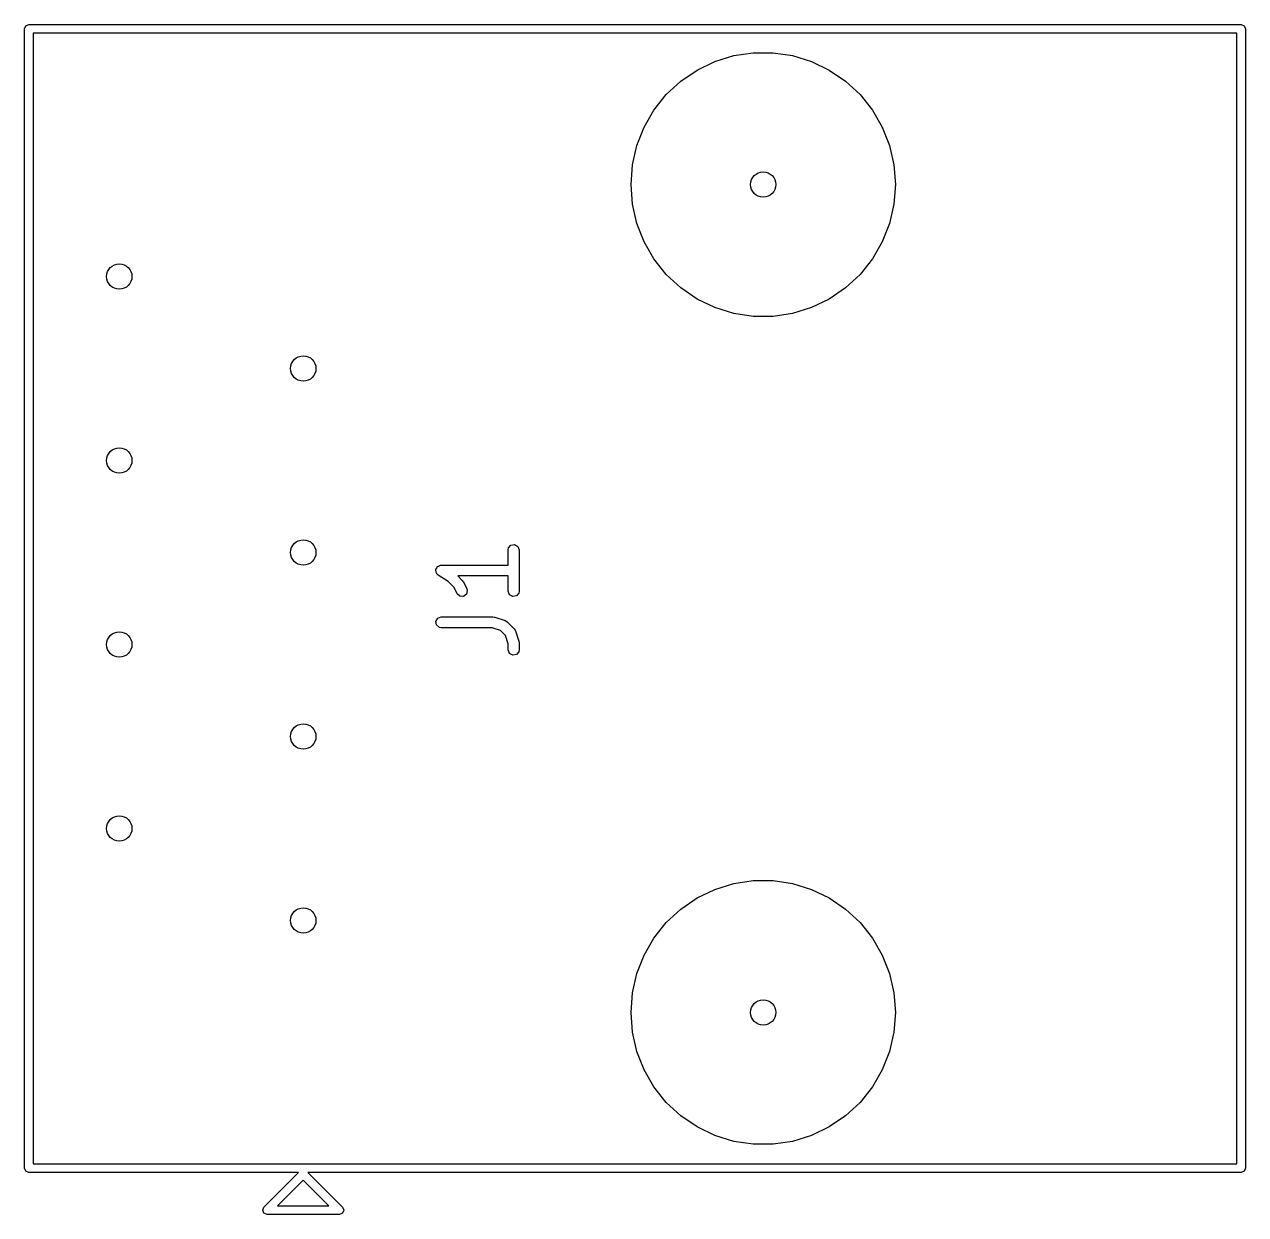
# Model space of a CAD drawing. Extents: x 4.83 to 6.88, y -3.86 to -3.13.
# Drawn here: x 6.215 to 6.878, y -3.829 to -3.182 of the extents above; entities that cross this region are included whole.
import ezdxf

# ---------------------------------------------------------------- set-up
doc = ezdxf.new("R2010")
doc.units = 0
doc.header["$MEASUREMENT"] = 0
doc.layers.add('BLACK', color=7, linetype='CONTINUOUS')

msp = doc.modelspace()

# ---------------------------------------------------------------- linework, layer by layer
at = {"layer": 'BLACK', "linetype": 'CONTINUOUS'}
for p, q in [((6.21457, -3.18465), (6.21526, -3.18298)), ((6.21465, -3.18484), (6.21457, -3.18465)), ((6.21457, -3.18504), (6.21465, -3.18484)), ((6.21457, -3.80394), (6.21457, -3.18504)), ((6.21526, -3.18298), (6.21693, -3.18228)), ((6.21693, -3.18228), (6.87598, -3.18228)), ((6.87598, -3.18228), (6.87765, -3.18298)), ((6.87765, -3.18298), (6.87835, -3.18465)), ((6.87835, -3.18465), (6.87835, -3.80394)), ((6.21929, -3.18701), (6.21929, -3.80157)), ((6.87362, -3.18701), (6.21929, -3.18701)), ((6.87362, -3.80157), (6.87362, -3.18701)), ((6.58989, -3.20241), (6.60015, -3.19924)), ((6.60015, -3.19924), (6.61077, -3.19764)), ((6.61077, -3.19764), (6.62151, -3.19764)), ((6.62151, -3.19764), (6.63213, -3.19924)), ((6.63213, -3.19924), (6.64239, -3.20241)), ((6.58022, -3.20707), (6.58989, -3.20241)), ((6.64239, -3.20241), (6.65207, -3.20707)), ((6.57134, -3.21312), (6.58022, -3.20707)), ((6.65207, -3.20707), (6.66094, -3.21312)), ((6.56347, -3.22042), (6.57134, -3.21312)), ((6.66094, -3.21312), (6.66881, -3.22042)), ((6.55678, -3.22882), (6.56347, -3.22042)), ((6.66881, -3.22042), (6.67551, -3.22882)), ((6.55141, -3.23812), (6.55678, -3.22882)), ((6.67551, -3.22882), (6.68088, -3.23812)), ((6.54748, -3.24811), (6.55141, -3.23812)), ((6.68088, -3.23812), (6.6848, -3.24811)), ((6.54509, -3.25858), (6.54748, -3.24811)), ((6.6848, -3.24811), (6.68719, -3.25858)), ((6.54429, -3.26929), (6.54509, -3.25858)), ((6.68719, -3.25858), (6.68799, -3.26929)), ((6.54509, -3.28), (6.54429, -3.26929)), ((6.68799, -3.26929), (6.68719, -3.28)), ((6.54748, -3.29047), (6.54509, -3.28)), ((6.68719, -3.28), (6.6848, -3.29047)), ((6.55141, -3.30047), (6.54748, -3.29047)), ((6.6848, -3.29047), (6.68088, -3.30047)), ((6.55678, -3.30977), (6.55141, -3.30047)), ((6.68088, -3.30047), (6.67551, -3.30977)), ((6.56347, -3.31816), (6.55678, -3.30977)), ((6.67551, -3.30977), (6.66881, -3.31816)), ((6.57134, -3.32547), (6.56347, -3.31816)), ((6.66881, -3.31816), (6.66094, -3.32547)), ((6.58022, -3.33152), (6.57134, -3.32547)), ((6.66094, -3.32547), (6.65207, -3.33152)), ((6.58989, -3.33617), (6.58022, -3.33152)), ((6.65207, -3.33152), (6.64239, -3.33617)), ((6.60015, -3.33934), (6.58989, -3.33617)), ((6.64239, -3.33617), (6.63213, -3.33934)), ((6.61077, -3.34094), (6.60015, -3.33934)), ((6.62151, -3.34094), (6.61077, -3.34094)), ((6.63213, -3.33934), (6.62151, -3.34094)), ((6.47755, -3.46785), (6.47773, -3.46684)), ((6.47755, -3.47614), (6.47755, -3.46785)), ((6.47773, -3.46684), (6.47903, -3.46529)), ((6.47903, -3.46529), (6.48102, -3.46494)), ((6.48102, -3.46494), (6.48277, -3.46595)), ((6.48277, -3.46595), (6.48346, -3.46785)), ((6.48346, -3.46785), (6.48346, -3.49034)), ((6.43823, -3.47858), (6.43866, -3.47784)), ((6.43866, -3.47784), (6.439, -3.47706)), ((6.439, -3.47706), (6.43915, -3.47698)), ((6.43915, -3.47698), (6.43924, -3.47683)), ((6.43924, -3.47683), (6.44004, -3.47654)), ((6.44004, -3.47654), (6.44081, -3.47616)), ((6.44081, -3.47616), (6.44097, -3.4762)), ((6.44097, -3.4762), (6.44113, -3.47614)), ((6.44113, -3.47614), (6.47755, -3.47614)), ((6.43819, -3.47891), (6.43826, -3.47875)), ((6.43843, -3.47973), (6.43819, -3.47891)), ((6.43826, -3.47875), (6.43823, -3.47858)), ((6.43858, -3.48057), (6.43843, -3.47973)), ((6.43871, -3.48068), (6.43858, -3.48057)), ((6.43876, -3.48084), (6.43871, -3.48068)), ((6.4395, -3.48155), (6.43876, -3.48084)), ((6.44488, -3.48514), (6.4395, -3.48155)), ((6.47755, -3.48205), (6.45014, -3.48205)), ((6.45014, -3.48205), (6.4526, -3.48451)), ((6.4526, -3.48451), (6.4531, -3.48523)), ((6.47755, -3.49034), (6.47755, -3.48205)), ((6.44808, -3.48834), (6.44488, -3.48514)), ((6.44974, -3.49167), (6.44808, -3.48834)), ((6.4531, -3.48523), (6.45315, -3.48527)), ((6.45315, -3.48527), (6.45502, -3.48902)), ((6.45532, -3.49001), (6.45485, -3.49197)), ((6.45502, -3.48902), (6.45532, -3.49001)), ((6.47824, -3.49224), (6.47755, -3.49034)), ((6.48328, -3.49135), (6.48198, -3.4929)), ((6.48346, -3.49034), (6.48328, -3.49135)), ((6.45121, -3.49305), (6.44974, -3.49167)), ((6.45322, -3.49318), (6.45121, -3.49305)), ((6.45485, -3.49197), (6.45322, -3.49318)), ((6.47999, -3.49325), (6.47824, -3.49224)), ((6.48198, -3.4929), (6.47999, -3.49325)), ((6.43924, -3.50496), (6.44113, -3.50427)), ((6.44113, -3.50427), (6.46926, -3.50427)), ((6.46926, -3.50427), (6.47013, -3.50442)), ((6.47013, -3.50442), (6.47019, -3.50442)), ((6.47019, -3.50442), (6.47581, -3.50629)), ((6.43823, -3.50671), (6.43924, -3.50496)), ((6.43858, -3.50869), (6.43823, -3.50671)), ((6.44012, -3.50999), (6.43858, -3.50869)), ((6.44113, -3.51017), (6.44012, -3.50999)), ((6.46878, -3.51017), (6.44113, -3.51017)), ((6.47329, -3.51167), (6.46878, -3.51017)), ((6.47581, -3.50629), (6.47672, -3.50678)), ((6.47672, -3.50678), (6.47681, -3.50693)), ((6.47681, -3.50693), (6.47697, -3.507)), ((6.47697, -3.507), (6.48072, -3.51075)), ((6.48072, -3.51075), (6.48131, -3.51159)), ((6.47605, -3.51444), (6.47329, -3.51167)), ((6.47755, -3.51895), (6.47605, -3.51444)), ((6.48131, -3.51159), (6.48132, -3.51177)), ((6.48132, -3.51177), (6.48143, -3.51191)), ((6.48143, -3.51191), (6.48331, -3.51753)), ((6.48331, -3.51753), (6.48344, -3.51841)), ((6.47755, -3.52222), (6.47755, -3.51895)), ((6.47824, -3.52411), (6.47755, -3.52222)), ((6.47999, -3.52512), (6.47824, -3.52411)), ((6.48328, -3.52323), (6.48198, -3.52477)), ((6.48346, -3.52222), (6.48328, -3.52323)), ((6.48344, -3.51841), (6.48346, -3.51847)), ((6.48346, -3.51847), (6.48346, -3.52222)), ((6.48198, -3.52477), (6.47999, -3.52512)), ((6.58989, -3.65241), (6.60015, -3.64924)), ((6.60015, -3.64924), (6.61077, -3.64764)), ((6.61077, -3.64764), (6.62151, -3.64764)), ((6.62151, -3.64764), (6.63213, -3.64924)), ((6.63213, -3.64924), (6.64239, -3.65241)), ((6.57134, -3.66312), (6.58022, -3.65707)), ((6.58022, -3.65707), (6.58989, -3.65241)), ((6.64239, -3.65241), (6.65207, -3.65707)), ((6.65207, -3.65707), (6.66094, -3.66312)), ((6.56347, -3.67042), (6.57134, -3.66312)), ((6.66094, -3.66312), (6.66881, -3.67042)), ((6.55678, -3.67882), (6.56347, -3.67042)), ((6.66881, -3.67042), (6.67551, -3.67882)), ((6.55141, -3.68812), (6.55678, -3.67882)), ((6.67551, -3.67882), (6.68088, -3.68812)), ((6.54748, -3.69811), (6.55141, -3.68812)), ((6.68088, -3.68812), (6.6848, -3.69811)), ((6.54509, -3.70858), (6.54748, -3.69811)), ((6.6848, -3.69811), (6.68719, -3.70858)), ((6.54429, -3.71929), (6.54509, -3.70858)), ((6.68719, -3.70858), (6.68799, -3.71929)), ((6.54509, -3.73), (6.54429, -3.71929)), ((6.68799, -3.71929), (6.68719, -3.73)), ((6.54748, -3.74047), (6.54509, -3.73)), ((6.68719, -3.73), (6.6848, -3.74047)), ((6.55141, -3.75047), (6.54748, -3.74047)), ((6.6848, -3.74047), (6.68088, -3.75047)), ((6.55678, -3.75977), (6.55141, -3.75047)), ((6.68088, -3.75047), (6.67551, -3.75977)), ((6.56347, -3.76816), (6.55678, -3.75977)), ((6.67551, -3.75977), (6.66881, -3.76816)), ((6.57134, -3.77547), (6.56347, -3.76816)), ((6.66881, -3.76816), (6.66094, -3.77547)), ((6.58022, -3.78152), (6.57134, -3.77547)), ((6.66094, -3.77547), (6.65207, -3.78152)), ((6.58989, -3.78618), (6.58022, -3.78152)), ((6.65207, -3.78152), (6.64239, -3.78618)), ((6.60015, -3.78934), (6.58989, -3.78618)), ((6.61077, -3.79094), (6.60015, -3.78934)), ((6.63213, -3.78934), (6.62151, -3.79094)), ((6.64239, -3.78618), (6.63213, -3.78934)), ((6.62151, -3.79094), (6.61077, -3.79094)), ((6.21929, -3.80157), (6.87362, -3.80157)), ((6.21526, -3.80561), (6.21457, -3.80394)), ((6.21457, -3.80394), (6.21457, -3.80394)), ((6.21693, -3.8063), (6.21526, -3.80561)), ((6.36359, -3.8063), (6.21693, -3.8063)), ((6.34479, -3.8251), (6.36359, -3.8063)), ((6.87598, -3.8063), (6.36869, -3.8063)), ((6.36869, -3.8063), (6.3875, -3.8251)), ((6.87765, -3.80561), (6.87598, -3.8063)), ((6.87835, -3.80394), (6.87765, -3.80561)), ((6.36614, -3.81043), (6.35216, -3.82441)), ((6.38012, -3.82441), (6.36614, -3.81043)), ((6.34409, -3.82677), (6.34479, -3.8251)), ((6.34479, -3.82844), (6.34409, -3.82677)), ((6.34646, -3.82913), (6.34479, -3.82844)), ((6.38583, -3.82913), (6.34646, -3.82913)), ((6.35216, -3.82441), (6.38012, -3.82441)), ((6.3875, -3.82844), (6.38583, -3.82913)), ((6.3875, -3.8251), (6.38819, -3.82677)), ((6.38819, -3.82677), (6.3875, -3.82844))]:
    msp.add_line(p, q, dxfattribs=at)
at = {"layer": 'BLACK'}
for centre in [(6.61614, -3.26929), (6.26614, -3.31929), (6.36614, -3.36929), (6.26614, -3.41929), (6.36614, -3.46929), (6.26614, -3.51929), (6.36614, -3.56929), (6.26614, -3.61929), (6.36614, -3.66929), (6.61614, -3.71929)]:
    msp.add_circle(centre, 0.00689, dxfattribs=at)

doc.saveas('drawing.dxf')
